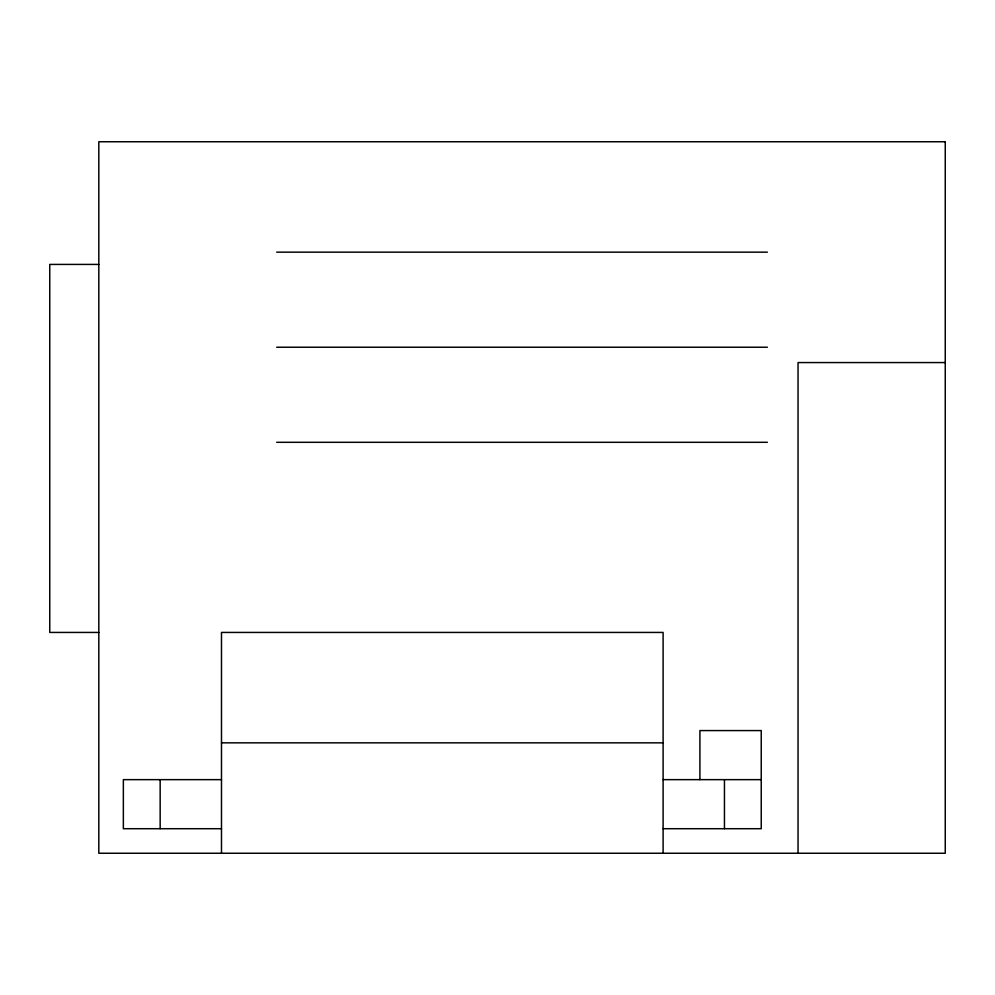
<?xml version="1.0" encoding="UTF-8"?>
<svg xmlns="http://www.w3.org/2000/svg" width="995" height="995" viewBox="0 0 995 995"><rect width="100%" height="100%" fill="white"/><g stroke="black" fill="none" stroke-linecap="round" stroke-linejoin="round"><path stroke-width="1.49" d="M276.697 252.158L767.381 252.158M98.816 264.421L49.75 264.421L49.75 632.434L98.816 632.434M276.697 347.23L767.381 347.23M945.25 362.566L798.04 362.566L798.04 853.25M276.697 442.302L767.381 442.302M221.487 742.842L663.105 742.842M221.487 779.645L123.355 779.645L123.355 828.711L221.487 828.711M663.105 779.645L761.237 779.645M663.105 828.711L761.237 828.711L761.237 730.579L699.908 730.579L699.908 779.645M724.447 779.645L724.447 828.711M663.105 853.25L663.105 632.434L221.487 632.434L221.487 853.25M160.158 779.645L160.158 828.711M945.25 141.75L98.816 141.75L98.816 853.25L945.25 853.25L945.25 141.75"/></g></svg>
